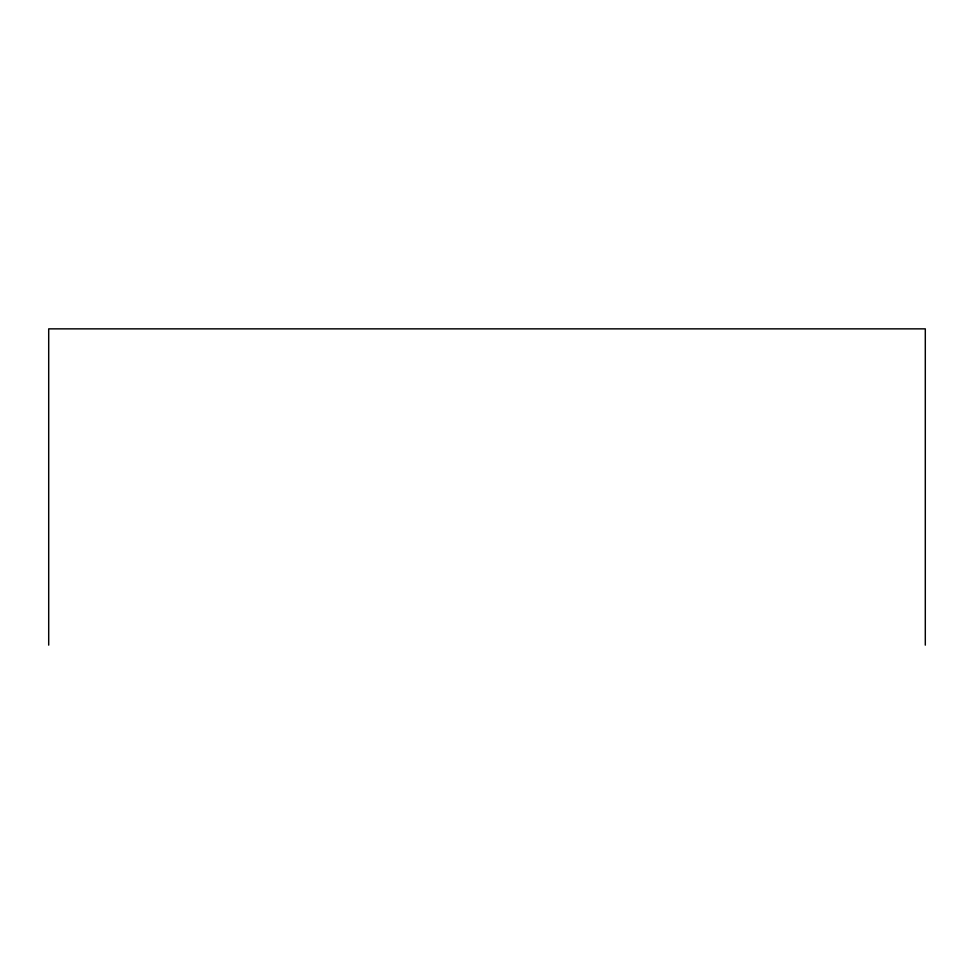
<?xml version="1.0" encoding="UTF-8"?>
<svg xmlns="http://www.w3.org/2000/svg" width="974" height="974" viewBox="0 0 974 974"><rect width="100%" height="100%" fill="white"/><g stroke="black" fill="none" stroke-linecap="round" stroke-linejoin="round"><path stroke-width="1.46" d="M925.3 645.141L925.3 328.859L48.7 328.859L48.7 645.141"/></g></svg>
